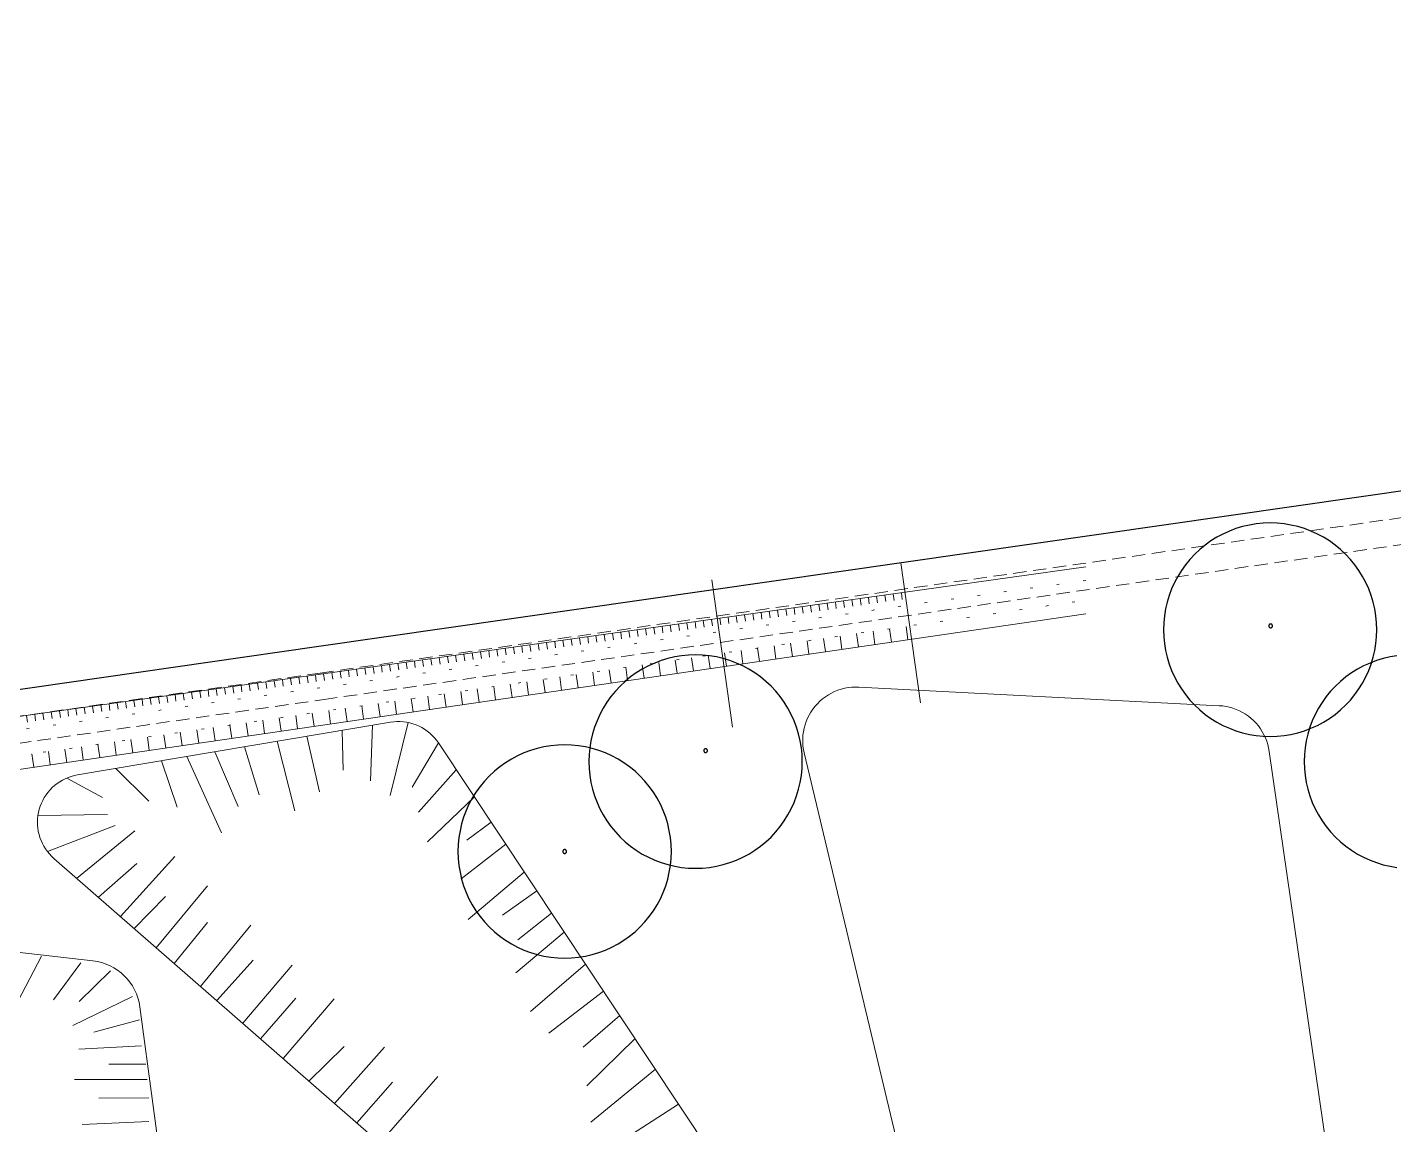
# Model space of a CAD drawing. Header units: inches. Extents: x -3368894 to 5148796, y 84 to 10864301.
# Drawn here: x 502306.5 to 502357.7, y 4346451.7 to 4346492.8 of the extents above; entities that cross this region are included whole.
import ezdxf

# ---------------------------------------------------------------- set-up
doc = ezdxf.new("R2010")
doc.units = ezdxf.units.IN
doc.header["$MEASUREMENT"] = 0
doc.linetypes.add('ACAD_ISO07W100', pattern=[3, 0, -3])
doc.linetypes.add('NASCOSTA', pattern=[0.375, 0.25, -0.125])
for name, color, linetype, lineweight in [('cm canale', 4, 'Continuous', 5), ('cm_campiture', 252, 'Continuous', 9), ('cm_quote', 174, 'Continuous', 0), ('cp_pozzette_linee', 142, 'Continuous', 9)]:
    doc.layers.add(name, color=color, linetype=linetype, lineweight=lineweight)
for name, color, linetype in [('cp_alberi_linea', 103, 'Continuous'), ('cp_recinzioni leggere_linea', 4, 'Continuous'), ('cp_vegetazione_linee', 34, 'Continuous')]:
    doc.layers.add(name, color=color, linetype=linetype)
doc.styles.get("Standard").update_dxf_attribs({"font": 'GOTHIC.TTF'})
doc.dimstyles.new('Quote 200', dxfattribs={"dimtxt": 0.5, "dimasz": 0.2, "dimexe": 1.25, "dimexo": 0.625, "dimgap": 0.2, "dimtad": 1, "dimzin": 1, "dimtxsty": 'Standard', "dimblk": 'ARCHTICK', "dimcen": 2.5, "dimse1": 1, "dimse2": 1, "dimazin": 0, "dimtfac": 1, "dimtmove": 0, "dimatfit": 3, "dimldrblk": 'NONE', "dimfxl": 1, "dimlwd": 0, "dimarcsym": 0})

# ---------------------------------------------------------------- blocks, each defined once
blk = doc.blocks.new('_ArchTick')
at = {"color": 0, "linetype": 'ByBlock', "const_width": 0.15}
blk.add_lwpolyline([(-0.5, -0.5), (0.5, 0.5)], dxfattribs=at)
blk = doc.blocks.new('*D263')
at = {"layer": 'cm_quote', "color": 0, "lineweight": 0, "transparency": 16777216}
for p, q in [((-3368891.703, 8689622.26), (-929594.242, 10864300.067)), ((-3368894.34, 8689619.909), (-3368891.703, 8689622.26))]:
    blk.add_line(p, q, dxfattribs=at)
at = {"layer": 'DEFPOINTS', "color": 0, "transparency": 16777216}
for p in [(-3368891.703, 8689622.26), (503231.569, 4346330.378), (503228.933, 4346328.028)]:
    blk.add_point(p, dxfattribs=at)
at = {"layer": 'cm_quote', "color": 0, "lineweight": 0, "transparency": 16777216, "xscale": 0.2, "yscale": 0.2, "zscale": 0.2}
for p, rotation in [((-3368891.703, 8689622.26), 41.71758129249201), ((-3368894.34, 8689619.909), 221.717581292492)]:
    blk.add_blockref('_ArchTick', p, dxfattribs=dict(at, rotation=rotation))
at = {"layer": 'cm_quote', "color": 0, "transparency": 16777216, "insert": (-929595.199, 10864299.865), "char_height": 0.5, "attachment_point": 5, "rotation": 41.7176}
blk.add_mtext('3,53', dxfattribs=at)
blk = doc.blocks.new('_None')

msp = doc.modelspace()

# ---------------------------------------------------------------- hatches: boundary and pattern name
at = {"layer": 'cm canale'}
h = msp.add_hatch(dxfattribs=at)
h.set_pattern_fill('ANSI31', color=256, scale=2.5, angle=45)
h.set_pattern_definition([(97.98117, (502280.45294, 4346463.3629), (-0.309473, -0.0433899), [])])
h.paths.add_polyline_path([(502339.393, 4346471.627), (502275.235, 4346462.631), (502275.263, 4346462.383), (502339.428, 4346471.379)])
h = msp.add_hatch(dxfattribs=at)
h.set_pattern_fill('ANSI31', color=256, scale=5, angle=45)
h.set_pattern_definition([(97.9812, (502280.45294, 4346463.3629), (-0.618946, -0.08678), [])])
h.paths.add_polyline_path([(502339.64, 4346469.869), (502339.57, 4346470.364), (502275.42, 4346461.008), (502275.477, 4346460.511)])

# ---------------------------------------------------------------- linework, layer by layer
for points in [[(502346.166, 4346472.576), (502275.235, 4346462.631), (502261.97, 4346456.801)], [(502262.212, 4346454.681), (502275.477, 4346460.511), (502346.166, 4346470.821)]]:
    msp.add_lwpolyline(points, dxfattribs=at)
at = {"layer": 'cm canale', "linetype": 'ACAD_ISO07W100', "ltscale": 0.3}
for points in [[(502346.166, 4346472.071), (502275.304, 4346462.136)], [(502275.405, 4346461.006), (502346.166, 4346471.326)]]:
    msp.add_lwpolyline(points, dxfattribs=at)
at = {"layer": 'cm_campiture', "color": 253, "ltscale": 0.5}
for points in [[(502319.427, 4346466.642), (502319.354, 4346464.561)], [(502320.763, 4346466.741), (502320.09, 4346464.009)], [(502315.85, 4346466.038), (502316.513, 4346463.431)], [(502316.963, 4346466.226), (502317.434, 4346464.14)], [(502318.281, 4346466.448), (502318.328, 4346464.955)], [(502321.895, 4346465.977), (502320.906, 4346464.324)], [(502312.464, 4346465.467), (502313.757, 4346462.604)], [(502313.513, 4346465.644), (502314.382, 4346463.588)], [(502314.626, 4346465.832), (502315.171, 4346464.035)], [(502309.799, 4346465.018), (502311.041, 4346463.799)], [(502311.513, 4346465.307), (502312.093, 4346463.562)], [(502322.563, 4346464.972), (502321.143, 4346463.378)], [(502307.961, 4346464.658), (502309.305, 4346463.93)], [(502323.242, 4346463.952), (502321.485, 4346462.274)], [(502306.879, 4346463.256), (502309.489, 4346463.299)], [(502307.233, 4346461.905), (502309.779, 4346462.879)], [(502323.868, 4346463.011), (502322.958, 4346462.327)], [(502308.33, 4346460.9), (502310.51, 4346462.685)], [(502324.417, 4346462.185), (502322.748, 4346460.881)], [(502309.147, 4346460.188), (502310.589, 4346461.453)], [(502309.976, 4346459.464), (502312.006, 4346461.715)], [(502325.115, 4346461.135), (502323.011, 4346459.356)], [(502311.31, 4346458.301), (502313.239, 4346460.614)], [(502325.584, 4346460.431), (502324.3, 4346459.514)], [(502310.486, 4346459.02), (502311.664, 4346460.22)], [(502326.137, 4346459.599), (502324.878, 4346458.594)], [(502311.986, 4346457.71), (502313.239, 4346459.25)], [(502312.976, 4346456.847), (502314.866, 4346459.145)], [(502326.614, 4346458.883), (502324.8, 4346457.358)], [(502307.017, 4346457.985), (502305.984, 4346456.015)], [(502313.586, 4346456.315), (502314.944, 4346457.834)], [(502308.485, 4346457.737), (502307.464, 4346456.342)], [(502309.596, 4346457.427), (502308.426, 4346456.281)], [(502314.558, 4346455.466), (502316.414, 4346457.65)], [(502327.409, 4346457.686), (502325.352, 4346455.913)], [(502310.422, 4346456.472), (502308.182, 4346455.381)], [(502315.22, 4346454.889), (502316.546, 4346456.412)], [(502316.069, 4346454.148), (502317.989, 4346456.386)], [(502328.088, 4346456.666), (502326.036, 4346455.098)], [(502328.695, 4346455.753), (502327.325, 4346454.569)], [(502310.681, 4346455.594), (502308.973, 4346455.137)], [(502329.269, 4346454.891), (502327.456, 4346453.123)], [(502310.767, 4346454.62), (502308.408, 4346454.496)], [(502317.042, 4346453.299), (502318.356, 4346454.602)], [(502318.003, 4346452.46), (502319.878, 4346454.576)], [(502310.921, 4346453.935), (502309.537, 4346453.929)], [(502330.029, 4346453.747), (502327.604, 4346451.765)], [(502310.972, 4346453.357), (502308.255, 4346453.364)], [(502318.835, 4346451.735), (502320.167, 4346453.265)], [(502319.703, 4346450.977), (502321.872, 4346453.474)], [(502311.033, 4346452.676), (502309.156, 4346452.662)], [(502330.899, 4346452.439), (502328.745, 4346451.047)], [(502311.043, 4346451.785), (502308.531, 4346451.674)]]:
    msp.add_lwpolyline(points, dxfattribs=at)
at = {"layer": 'cm_quote'}
for points in [[(502339.239, 4346472.727), (502339.975, 4346467.481)], [(502332.141, 4346472.095), (502332.916, 4346466.57)]]:
    msp.add_lwpolyline(points, dxfattribs=at)
at = {"layer": 'cp_alberi_linea'}
for points in [[(502357.081, 4346470.221), (502357.073, 4346470.482), (502357.047, 4346470.743), (502357.005, 4346471.001), (502356.945, 4346471.256), (502356.869, 4346471.507), (502356.777, 4346471.752), (502356.669, 4346471.99), (502356.545, 4346472.221), (502356.407, 4346472.443), (502356.255, 4346472.656), (502356.089, 4346472.858), (502355.91, 4346473.049), (502355.719, 4346473.228), (502355.516, 4346473.394), (502355.304, 4346473.547), (502355.081, 4346473.685), (502354.851, 4346473.808), (502354.612, 4346473.916), (502354.367, 4346474.009), (502354.117, 4346474.085), (502353.862, 4346474.144), (502353.603, 4346474.187), (502353.343, 4346474.212), (502353.081, 4346474.221), (502352.82, 4346474.212), (502352.559, 4346474.187), (502352.301, 4346474.144), (502352.046, 4346474.085), (502351.796, 4346474.009), (502351.551, 4346473.916), (502351.312, 4346473.808), (502351.081, 4346473.685), (502350.859, 4346473.547), (502350.646, 4346473.394), (502350.444, 4346473.228), (502350.253, 4346473.049), (502350.074, 4346472.858), (502349.908, 4346472.656), (502349.755, 4346472.443), (502349.617, 4346472.221), (502349.494, 4346471.99), (502349.386, 4346471.752), (502349.294, 4346471.507), (502349.218, 4346471.256), (502349.158, 4346471.001), (502349.116, 4346470.743), (502349.09, 4346470.482), (502349.081, 4346470.221), (502349.09, 4346469.959), (502349.116, 4346469.699), (502349.158, 4346469.44), (502349.218, 4346469.186), (502349.294, 4346468.935), (502349.386, 4346468.69), (502349.494, 4346468.452), (502349.617, 4346468.221), (502349.755, 4346467.999), (502349.908, 4346467.786), (502350.074, 4346467.583), (502350.253, 4346467.392), (502350.444, 4346467.213), (502350.646, 4346467.047), (502350.859, 4346466.895), (502351.081, 4346466.757), (502351.312, 4346466.633), (502351.551, 4346466.525), (502351.796, 4346466.433), (502352.046, 4346466.357), (502352.301, 4346466.298), (502352.559, 4346466.255), (502352.82, 4346466.229), (502353.081, 4346466.221), (502353.343, 4346466.229), (502353.603, 4346466.255), (502353.862, 4346466.298), (502354.117, 4346466.357), (502354.367, 4346466.433), (502354.612, 4346466.525), (502354.851, 4346466.633), (502355.081, 4346466.757), (502355.304, 4346466.895), (502355.516, 4346467.047), (502355.719, 4346467.213), (502355.91, 4346467.392), (502356.089, 4346467.583), (502356.255, 4346467.786), (502356.407, 4346467.999), (502356.545, 4346468.221), (502356.669, 4346468.452), (502356.777, 4346468.69), (502356.869, 4346468.935), (502356.945, 4346469.186), (502357.005, 4346469.44), (502357.047, 4346469.699), (502357.073, 4346469.959)], [(502353.169, 4346470.364), (502353.169, 4346470.369), (502353.168, 4346470.374), (502353.167, 4346470.378), (502353.166, 4346470.383), (502353.165, 4346470.387), (502353.163, 4346470.391), (502353.162, 4346470.395), (502353.159, 4346470.4), (502353.157, 4346470.403), (502353.154, 4346470.407), (502353.151, 4346470.411), (502353.148, 4346470.414), (502353.145, 4346470.417), (502353.141, 4346470.42), (502353.138, 4346470.423), (502353.134, 4346470.425), (502353.13, 4346470.427), (502353.125, 4346470.429), (502353.121, 4346470.431), (502353.117, 4346470.432), (502353.112, 4346470.433), (502353.108, 4346470.434), (502353.103, 4346470.434), (502353.099, 4346470.435), (502353.094, 4346470.434), (502353.09, 4346470.434), (502353.085, 4346470.433), (502353.081, 4346470.432), (502353.076, 4346470.431), (502353.072, 4346470.429), (502353.068, 4346470.427), (502353.064, 4346470.425), (502353.06, 4346470.423), (502353.056, 4346470.42), (502353.052, 4346470.417), (502353.049, 4346470.414), (502353.046, 4346470.411), (502353.043, 4346470.407), (502353.04, 4346470.403), (502353.038, 4346470.4), (502353.036, 4346470.395), (502353.034, 4346470.391), (502353.032, 4346470.387), (502353.031, 4346470.383), (502353.03, 4346470.378), (502353.029, 4346470.374), (502353.029, 4346470.369), (502353.029, 4346470.364), (502353.029, 4346470.36), (502353.029, 4346470.355), (502353.03, 4346470.351), (502353.031, 4346470.346), (502353.032, 4346470.342), (502353.034, 4346470.338), (502353.036, 4346470.333), (502353.038, 4346470.329), (502353.04, 4346470.326), (502353.043, 4346470.322), (502353.046, 4346470.318), (502353.049, 4346470.315), (502353.052, 4346470.312), (502353.056, 4346470.309), (502353.06, 4346470.306), (502353.064, 4346470.304), (502353.068, 4346470.302), (502353.072, 4346470.3), (502353.076, 4346470.298), (502353.081, 4346470.297), (502353.085, 4346470.296), (502353.09, 4346470.295), (502353.094, 4346470.295), (502353.099, 4346470.294), (502353.103, 4346470.295), (502353.108, 4346470.295), (502353.112, 4346470.296), (502353.117, 4346470.297), (502353.121, 4346470.298), (502353.125, 4346470.3), (502353.13, 4346470.302), (502353.134, 4346470.304), (502353.138, 4346470.306), (502353.141, 4346470.309), (502353.145, 4346470.312), (502353.148, 4346470.315), (502353.151, 4346470.318), (502353.154, 4346470.322), (502353.157, 4346470.326), (502353.159, 4346470.329), (502353.162, 4346470.333), (502353.163, 4346470.338), (502353.165, 4346470.342), (502353.166, 4346470.346), (502353.167, 4346470.351), (502353.168, 4346470.355), (502353.169, 4346470.36)], [(502335.537, 4346465.276), (502335.529, 4346465.538), (502335.503, 4346465.798), (502335.461, 4346466.057), (502335.401, 4346466.312), (502335.325, 4346466.562), (502335.233, 4346466.807), (502335.125, 4346467.046), (502335.002, 4346467.276), (502334.863, 4346467.499), (502334.711, 4346467.711), (502334.545, 4346467.914), (502334.366, 4346468.105), (502334.175, 4346468.284), (502333.972, 4346468.45), (502333.76, 4346468.602), (502333.537, 4346468.74), (502333.307, 4346468.864), (502333.068, 4346468.972), (502332.823, 4346469.064), (502332.573, 4346469.14), (502332.318, 4346469.199), (502332.06, 4346469.242), (502331.799, 4346469.268), (502331.537, 4346469.276), (502331.276, 4346469.268), (502331.015, 4346469.242), (502330.757, 4346469.199), (502330.502, 4346469.14), (502330.252, 4346469.064), (502330.007, 4346468.972), (502329.768, 4346468.864), (502329.537, 4346468.74), (502329.315, 4346468.602), (502329.102, 4346468.45), (502328.9, 4346468.284), (502328.709, 4346468.105), (502328.53, 4346467.914), (502328.364, 4346467.711), (502328.212, 4346467.499), (502328.073, 4346467.276), (502327.95, 4346467.046), (502327.842, 4346466.807), (502327.75, 4346466.562), (502327.674, 4346466.312), (502327.614, 4346466.057), (502327.572, 4346465.798), (502327.546, 4346465.538), (502327.537, 4346465.276), (502327.546, 4346465.015), (502327.572, 4346464.754), (502327.614, 4346464.496), (502327.674, 4346464.241), (502327.75, 4346463.991), (502327.842, 4346463.746), (502327.95, 4346463.507), (502328.073, 4346463.276), (502328.212, 4346463.054), (502328.364, 4346462.841), (502328.53, 4346462.639), (502328.709, 4346462.448), (502328.9, 4346462.269), (502329.102, 4346462.103), (502329.315, 4346461.95), (502329.537, 4346461.812), (502329.768, 4346461.689), (502330.007, 4346461.581), (502330.252, 4346461.489), (502330.502, 4346461.413), (502330.757, 4346461.353), (502331.015, 4346461.311), (502331.276, 4346461.285), (502331.537, 4346461.276), (502331.799, 4346461.285), (502332.06, 4346461.311), (502332.318, 4346461.353), (502332.573, 4346461.413), (502332.823, 4346461.489), (502333.068, 4346461.581), (502333.307, 4346461.689), (502333.537, 4346461.812), (502333.76, 4346461.95), (502333.972, 4346462.103), (502334.175, 4346462.269), (502334.366, 4346462.448), (502334.545, 4346462.639), (502334.711, 4346462.841), (502334.863, 4346463.054), (502335.002, 4346463.276), (502335.125, 4346463.507), (502335.233, 4346463.746), (502335.325, 4346463.991), (502335.401, 4346464.241), (502335.461, 4346464.496), (502335.503, 4346464.754), (502335.529, 4346465.015)], [(502330.629, 4346461.906), (502330.62, 4346462.168), (502330.595, 4346462.428), (502330.552, 4346462.686), (502330.493, 4346462.941), (502330.417, 4346463.192), (502330.324, 4346463.437), (502330.216, 4346463.675), (502330.093, 4346463.906), (502329.955, 4346464.128), (502329.802, 4346464.341), (502329.636, 4346464.543), (502329.457, 4346464.734), (502329.266, 4346464.913), (502329.064, 4346465.079), (502328.851, 4346465.232), (502328.629, 4346465.37), (502328.398, 4346465.494), (502328.16, 4346465.602), (502327.915, 4346465.694), (502327.664, 4346465.77), (502327.409, 4346465.829), (502327.151, 4346465.872), (502326.891, 4346465.897), (502326.629, 4346465.906), (502326.367, 4346465.897), (502326.107, 4346465.872), (502325.849, 4346465.829), (502325.594, 4346465.77), (502325.343, 4346465.694), (502325.098, 4346465.602), (502324.86, 4346465.494), (502324.629, 4346465.37), (502324.407, 4346465.232), (502324.194, 4346465.079), (502323.992, 4346464.913), (502323.801, 4346464.734), (502323.622, 4346464.543), (502323.456, 4346464.341), (502323.303, 4346464.128), (502323.165, 4346463.906), (502323.041, 4346463.675), (502322.933, 4346463.437), (502322.841, 4346463.192), (502322.765, 4346462.941), (502322.706, 4346462.686), (502322.663, 4346462.428), (502322.638, 4346462.168), (502322.629, 4346461.906), (502322.638, 4346461.644), (502322.663, 4346461.384), (502322.706, 4346461.126), (502322.765, 4346460.871), (502322.841, 4346460.62), (502322.933, 4346460.375), (502323.041, 4346460.137), (502323.165, 4346459.906), (502323.303, 4346459.684), (502323.456, 4346459.471), (502323.622, 4346459.269), (502323.801, 4346459.078), (502323.992, 4346458.899), (502324.194, 4346458.733), (502324.407, 4346458.58), (502324.629, 4346458.442), (502324.86, 4346458.319), (502325.098, 4346458.211), (502325.343, 4346458.118), (502325.594, 4346458.042), (502325.849, 4346457.983), (502326.107, 4346457.94), (502326.367, 4346457.915), (502326.629, 4346457.906), (502326.891, 4346457.915), (502327.151, 4346457.94), (502327.409, 4346457.983), (502327.664, 4346458.042), (502327.915, 4346458.118), (502328.16, 4346458.211), (502328.398, 4346458.319), (502328.629, 4346458.442), (502328.851, 4346458.58), (502329.064, 4346458.733), (502329.266, 4346458.899), (502329.457, 4346459.078), (502329.636, 4346459.269), (502329.802, 4346459.471), (502329.955, 4346459.684), (502330.093, 4346459.906), (502330.216, 4346460.137), (502330.324, 4346460.375), (502330.417, 4346460.62), (502330.493, 4346460.871), (502330.552, 4346461.126), (502330.595, 4346461.384), (502330.62, 4346461.644)], [(502331.982, 4346465.688), (502331.981, 4346465.692), (502331.981, 4346465.697), (502331.98, 4346465.701), (502331.979, 4346465.706), (502331.978, 4346465.71), (502331.976, 4346465.714), (502331.974, 4346465.719), (502331.972, 4346465.723), (502331.97, 4346465.726), (502331.967, 4346465.73), (502331.964, 4346465.734), (502331.961, 4346465.737), (502331.958, 4346465.74), (502331.954, 4346465.743), (502331.95, 4346465.746), (502331.947, 4346465.748), (502331.942, 4346465.75), (502331.938, 4346465.752), (502331.934, 4346465.754), (502331.93, 4346465.755), (502331.925, 4346465.756), (502331.921, 4346465.757), (502331.916, 4346465.757), (502331.911, 4346465.758), (502331.907, 4346465.757), (502331.902, 4346465.757), (502331.898, 4346465.756), (502331.893, 4346465.755), (502331.889, 4346465.754), (502331.885, 4346465.752), (502331.88, 4346465.75), (502331.876, 4346465.748), (502331.873, 4346465.746), (502331.869, 4346465.743), (502331.865, 4346465.74), (502331.862, 4346465.737), (502331.859, 4346465.734), (502331.856, 4346465.73), (502331.853, 4346465.726), (502331.851, 4346465.723), (502331.849, 4346465.719), (502331.847, 4346465.714), (502331.845, 4346465.71), (502331.844, 4346465.706), (502331.843, 4346465.701), (502331.842, 4346465.697), (502331.842, 4346465.692), (502331.841, 4346465.688), (502331.842, 4346465.683), (502331.842, 4346465.678), (502331.843, 4346465.674), (502331.844, 4346465.669), (502331.845, 4346465.665), (502331.847, 4346465.661), (502331.849, 4346465.657), (502331.851, 4346465.652), (502331.853, 4346465.649), (502331.856, 4346465.645), (502331.859, 4346465.641), (502331.862, 4346465.638), (502331.865, 4346465.635), (502331.869, 4346465.632), (502331.873, 4346465.629), (502331.876, 4346465.627), (502331.88, 4346465.625), (502331.885, 4346465.623), (502331.889, 4346465.621), (502331.893, 4346465.62), (502331.898, 4346465.619), (502331.902, 4346465.618), (502331.907, 4346465.618), (502331.911, 4346465.617), (502331.916, 4346465.618), (502331.921, 4346465.618), (502331.925, 4346465.619), (502331.93, 4346465.62), (502331.934, 4346465.621), (502331.938, 4346465.623), (502331.942, 4346465.625), (502331.947, 4346465.627), (502331.95, 4346465.629), (502331.954, 4346465.632), (502331.958, 4346465.635), (502331.961, 4346465.638), (502331.964, 4346465.641), (502331.967, 4346465.645), (502331.97, 4346465.649), (502331.972, 4346465.652), (502331.974, 4346465.657), (502331.976, 4346465.661), (502331.978, 4346465.665), (502331.979, 4346465.669), (502331.98, 4346465.674), (502331.981, 4346465.678), (502331.981, 4346465.683)], [(502326.699, 4346461.906), (502326.699, 4346461.911), (502326.698, 4346461.915), (502326.698, 4346461.92), (502326.697, 4346461.924), (502326.695, 4346461.929), (502326.694, 4346461.933), (502326.692, 4346461.937), (502326.69, 4346461.941), (502326.687, 4346461.945), (502326.685, 4346461.949), (502326.682, 4346461.952), (502326.679, 4346461.956), (502326.675, 4346461.959), (502326.672, 4346461.962), (502326.668, 4346461.964), (502326.664, 4346461.967), (502326.66, 4346461.969), (502326.656, 4346461.971), (502326.651, 4346461.972), (502326.647, 4346461.974), (502326.643, 4346461.975), (502326.638, 4346461.976), (502326.634, 4346461.976), (502326.629, 4346461.976), (502326.624, 4346461.976), (502326.62, 4346461.976), (502326.615, 4346461.975), (502326.611, 4346461.974), (502326.606, 4346461.972), (502326.602, 4346461.971), (502326.598, 4346461.969), (502326.594, 4346461.967), (502326.59, 4346461.964), (502326.586, 4346461.962), (502326.583, 4346461.959), (502326.579, 4346461.956), (502326.576, 4346461.952), (502326.573, 4346461.949), (502326.571, 4346461.945), (502326.568, 4346461.941), (502326.566, 4346461.937), (502326.564, 4346461.933), (502326.563, 4346461.929), (502326.561, 4346461.924), (502326.56, 4346461.92), (502326.559, 4346461.915), (502326.559, 4346461.911), (502326.559, 4346461.906), (502326.559, 4346461.901), (502326.559, 4346461.897), (502326.56, 4346461.892), (502326.561, 4346461.888), (502326.563, 4346461.883), (502326.564, 4346461.879), (502326.566, 4346461.875), (502326.568, 4346461.871), (502326.571, 4346461.867), (502326.573, 4346461.863), (502326.576, 4346461.86), (502326.579, 4346461.856), (502326.583, 4346461.853), (502326.586, 4346461.85), (502326.59, 4346461.848), (502326.594, 4346461.845), (502326.598, 4346461.843), (502326.602, 4346461.841), (502326.606, 4346461.84), (502326.611, 4346461.838), (502326.615, 4346461.837), (502326.62, 4346461.837), (502326.624, 4346461.836), (502326.629, 4346461.836), (502326.634, 4346461.836), (502326.638, 4346461.837), (502326.643, 4346461.837), (502326.647, 4346461.838), (502326.651, 4346461.84), (502326.656, 4346461.841), (502326.66, 4346461.843), (502326.664, 4346461.845), (502326.668, 4346461.848), (502326.672, 4346461.85), (502326.675, 4346461.853), (502326.679, 4346461.856), (502326.682, 4346461.86), (502326.685, 4346461.863), (502326.687, 4346461.867), (502326.69, 4346461.871), (502326.692, 4346461.875), (502326.694, 4346461.879), (502326.695, 4346461.883), (502326.697, 4346461.888), (502326.698, 4346461.892), (502326.698, 4346461.897), (502326.699, 4346461.901)]]:
    msp.add_lwpolyline(points, close=True, dxfattribs=at)
msp.add_lwpolyline([(502357.834, 4346469.242), (502357.576, 4346469.199), (502357.321, 4346469.14), (502357.071, 4346469.064), (502356.826, 4346468.972), (502356.587, 4346468.863), (502356.356, 4346468.74), (502356.134, 4346468.602), (502355.921, 4346468.449), (502355.719, 4346468.283), (502355.528, 4346468.104), (502355.349, 4346467.913), (502355.183, 4346467.711), (502355.03, 4346467.498), (502354.892, 4346467.276), (502354.769, 4346467.045), (502354.661, 4346466.807), (502354.569, 4346466.562), (502354.493, 4346466.311), (502354.433, 4346466.056), (502354.391, 4346465.798), (502354.365, 4346465.538), (502354.356, 4346465.276), (502354.365, 4346465.014), (502354.391, 4346464.754), (502354.433, 4346464.496), (502354.493, 4346464.241), (502354.569, 4346463.99), (502354.661, 4346463.745), (502354.769, 4346463.507), (502354.892, 4346463.276), (502355.03, 4346463.054), (502355.183, 4346462.841), (502355.349, 4346462.639), (502355.528, 4346462.448), (502355.719, 4346462.269), (502355.921, 4346462.103), (502356.134, 4346461.95), (502356.356, 4346461.812), (502356.587, 4346461.689), (502356.826, 4346461.58), (502357.071, 4346461.488), (502357.321, 4346461.412), (502357.576, 4346461.353), (502357.834, 4346461.31)], dxfattribs=at)
at = {"layer": 'cp_pozzette_linee'}
for points in [[(502355.189, 4346450.813), (502353.048, 4346465.66), (502353.025, 4346465.789), (502352.993, 4346465.916), (502352.954, 4346466.041), (502352.906, 4346466.163), (502352.85, 4346466.282), (502352.787, 4346466.397), (502352.716, 4346466.507), (502352.639, 4346466.612), (502352.554, 4346466.713), (502352.464, 4346466.807), (502352.367, 4346466.895), (502352.264, 4346466.977), (502352.157, 4346467.052), (502352.045, 4346467.12), (502351.928, 4346467.18), (502351.808, 4346467.232), (502351.685, 4346467.277), (502351.559, 4346467.313), (502351.431, 4346467.341), (502351.301, 4346467.361), (502351.171, 4346467.372), (502337.656, 4346468.067), (502337.524, 4346468.069), (502337.391, 4346468.063), (502337.26, 4346468.048), (502337.129, 4346468.024), (502337.001, 4346467.992), (502336.874, 4346467.951), (502336.751, 4346467.902), (502336.632, 4346467.844), (502336.516, 4346467.78), (502336.405, 4346467.707), (502336.299, 4346467.627), (502336.199, 4346467.541), (502336.104, 4346467.448), (502336.016, 4346467.349), (502335.935, 4346467.244), (502335.86, 4346467.134), (502335.794, 4346467.02), (502335.735, 4346466.901), (502335.683, 4346466.779), (502335.641, 4346466.653), (502335.606, 4346466.525), (502335.58, 4346466.395), (502335.563, 4346466.264), (502335.554, 4346466.132), (502335.555, 4346465.999), (502335.564, 4346465.867), (502335.582, 4346465.735), (502335.608, 4346465.605), (502339.767, 4346448.175)], [(502326.165, 4346445.339), (502307.478, 4346461.644), (502307.39, 4346461.726), (502307.309, 4346461.813), (502307.233, 4346461.905), (502307.163, 4346462.002), (502307.1, 4346462.104), (502307.044, 4346462.21), (502306.995, 4346462.319), (502306.954, 4346462.431), (502306.92, 4346462.545), (502306.893, 4346462.662), (502306.875, 4346462.78), (502306.864, 4346462.899), (502306.861, 4346463.018), (502306.866, 4346463.137), (502306.879, 4346463.256), (502306.9, 4346463.374), (502306.929, 4346463.49), (502306.965, 4346463.604), (502307.009, 4346463.715), (502307.06, 4346463.823), (502307.118, 4346463.927), (502307.183, 4346464.028), (502307.254, 4346464.123), (502307.332, 4346464.214), (502307.415, 4346464.3), (502307.504, 4346464.379), (502307.598, 4346464.453), (502307.697, 4346464.521), (502307.8, 4346464.581), (502307.906, 4346464.635), (502308.017, 4346464.681), (502308.129, 4346464.72), (502308.245, 4346464.752), (502308.362, 4346464.776), (502320.097, 4346466.755), (502320.218, 4346466.771), (502320.339, 4346466.779), (502320.461, 4346466.779), (502320.583, 4346466.77), (502320.704, 4346466.753), (502320.823, 4346466.728), (502320.94, 4346466.696), (502321.055, 4346466.655), (502321.167, 4346466.607), (502321.275, 4346466.551), (502321.379, 4346466.488), (502321.479, 4346466.418), (502321.574, 4346466.341), (502321.663, 4346466.258), (502321.747, 4346466.17), (502321.824, 4346466.076), (502321.895, 4346465.977), (502332.115, 4346450.612)]]:
    msp.add_lwpolyline(points, dxfattribs=at)
msp.add_lwpolyline([(502308.869, 4346442.796), (502310.379, 4346442.95, 0.423455), (502312.158, 4346445.206), (502310.699, 4346456.087, 0.343578), (502308.943, 4346457.808), (502288.404, 4346460.154, 0.097075), (502287.637, 4346460.093), (502270.913, 4346455.404, 0.586311), (502270.094, 4346452.011), (502282.246, 4346440.757, 0.215473), (502283.808, 4346440.235), (502290.864, 4346440.956)], format="xyb", dxfattribs=at)
at = {"layer": 'cp_recinzioni leggere_linea'}
msp.add_lwpolyline([(501924.332, 4346396.581), (501923.102, 4346408.786), (501922.533, 4346413.765), (501955.569, 4346417.887), (502036.674, 4346430.206), (502107.587, 4346426.275), (502109.399, 4346426.188), (502111.194, 4346425.955), (502112.964, 4346425.579), (502114.701, 4346425.061), (502149.43, 4346413.834), (502178.731, 4346415.393), (502237.692, 4346435.291), (502261.867, 4346457.695), (502275.132, 4346463.526), (502317.324, 4346469.587), (502377.588, 4346478.245)], dxfattribs=at)
at = {"layer": 'cp_vegetazione_linee', "linetype": 'NASCOSTA', "lineweight": 13, "ltscale": 2}
for points in [[(502186.132, 4346415.946), (502186.737, 4346416.13), (502187.305, 4346416.309), (502188.352, 4346416.743), (502226.547, 4346430.521), (502238.213, 4346434.41), (502262.424, 4346456.847), (502275.41, 4346462.555), (502317.466, 4346468.597), (502377.721, 4346477.254), (502388.683, 4346478.636), (502409.89, 4346481.876), (502429.128, 4346486.489), (502466.124, 4346481.92), (502482.789, 4346475.69), (502523.965, 4346460.477), (502546.904, 4346452.261), (502585.955, 4346447.38), (502606.038, 4346448.84), (502634.559, 4346450.563), (502659.979, 4346451.587), (502688.863, 4346451.853), (502722.539, 4346448.771)], [(502185.808, 4346414.806), (502186.421, 4346414.988), (502187.033, 4346415.175), (502187.647, 4346415.368), (502188.713, 4346415.81), (502226.874, 4346429.576), (502238.735, 4346433.53), (502262.98, 4346455.999), (502275.687, 4346461.585), (502317.608, 4346467.607), (502377.855, 4346476.263), (502388.821, 4346477.645), (502410.082, 4346480.894), (502429.185, 4346485.475), (502465.885, 4346480.942), (502482.44, 4346474.752), (502523.623, 4346459.537), (502546.671, 4346451.282), (502585.929, 4346446.376), (502606.104, 4346447.842), (502634.609, 4346449.564), (502660.004, 4346450.587), (502688.822, 4346450.853), (502722.912, 4346447.733)]]:
    msp.add_lwpolyline(points, dxfattribs=at)

# ---------------------------------------------------------------- dimensions: what is measured, and where the dimension line sits
at = {"layer": 'cm_quote'}
dim = msp.add_linear_dim(base=(-3368891.703, 8689622.26), p1=(503228.933, 4346328.028), p2=(503231.569, 4346330.378), angle=41.7176, dimstyle='Quote 200', dxfattribs=at)
dim.commit()
dim.dimension.update_dxf_attribs({"geometry": '*D263', "text_midpoint": (-929594.876, 10864299.502), "dimtype": 161})

doc.saveas('drawing.dxf')
